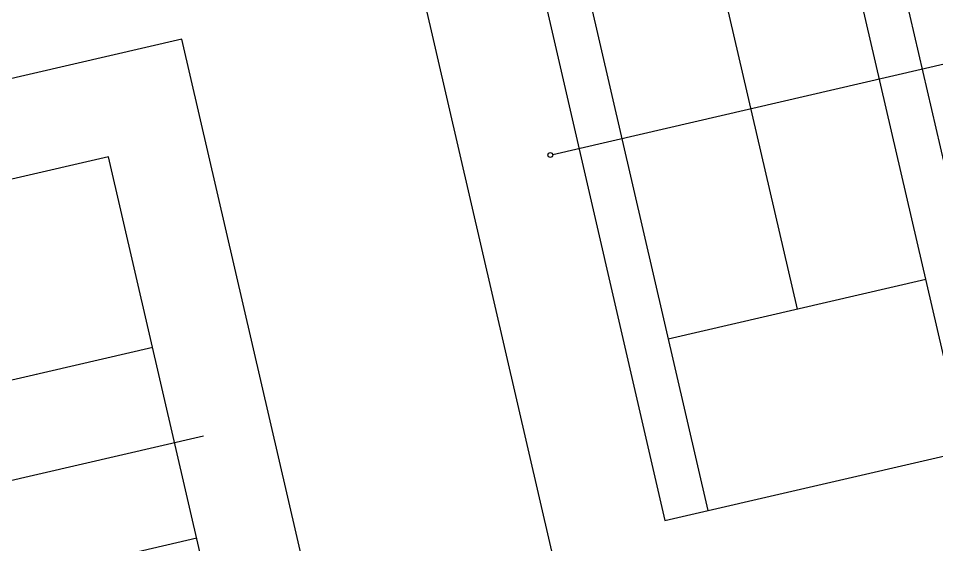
# Model space of a CAD drawing. Extents: x 2080 to 102399, y 2071 to 93424.
# Drawn here: x 82166 to 83291, y 83906 to 84551 of the extents above; entities that cross this region are included whole.
import ezdxf

# ---------------------------------------------------------------- set-up
doc = ezdxf.new("R2010")
doc.units = 0
doc.header["$LTSCALE"] = 20
doc.header["$MEASUREMENT"] = 0
doc.layers.add('SPORTS', color=240, linetype='Continuous')

# ---------------------------------------------------------------- blocks, each defined once
blk = doc.blocks.new('A$C4F0E7BBC')
at = {"color": 9}
blk.add_line((111, 720), (609, 720), dxfattribs=at)
at = {"color": 2}
blk.add_circle((108, 720), 3, dxfattribs=at)
at = {"layer": 'SPORTS'}
for p, q in [((144, 1188), (144, 252)), ((198, 1188), (198, 252)), ((522, 252), (522, 1188)), ((576, 252), (576, 1188)), ((360, 972), (360, 468)), ((198, 468), (522, 468)), ((144, 252), (576, 252))]:
    blk.add_line(p, q, dxfattribs=at)
blk.add_lwpolyline([(0, 0), (720, 0), (720, 1440), (0, 1440)], close=True, dxfattribs=at)
blk = doc.blocks.new('tennis')
blk.add_blockref('A$C4F0E7BBC', (-360, 0))
blk = doc.blocks.new('VOLLEY')
for p, q in [((480, 516), (480, 84)), ((360, 480), (360, 120)), ((600, 480), (600, 120))]:
    blk.add_line(p, q)
for points in [[(0, 0), (960, 0), (960, 600), (0, 600)], [(120, 120), (840, 120), (840, 480), (120, 480)]]:
    blk.add_lwpolyline(points, close=True)

msp = doc.modelspace()

# ---------------------------------------------------------------- block references
at = {"layer": 'SPORTS'}
for name, p, rotation in [('tennis', (83225.433, 83738.499), 13.01607038387727), ('VOLLEY', (81781.586, 84390.05), 283.0160703838773)]:
    msp.add_blockref(name, p, dxfattribs=dict(at, rotation=rotation))

doc.saveas('drawing.dxf')
